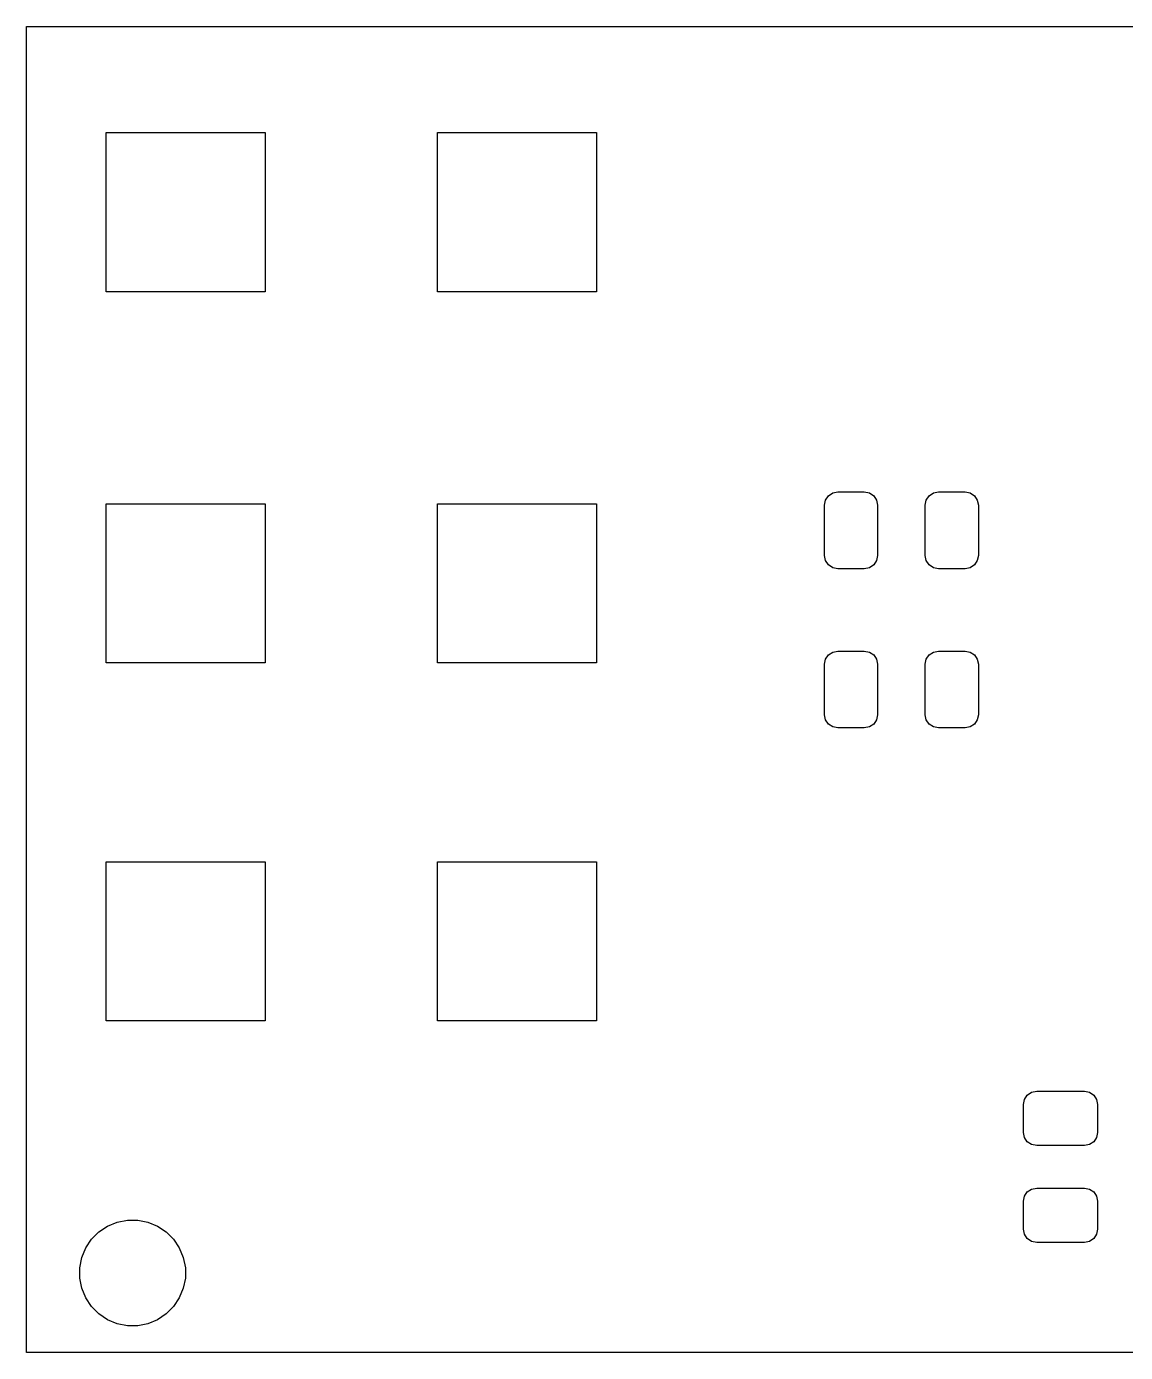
# Model space of a CAD drawing. Extents: x 0 to 42.5, y 0 to 25.
# Drawn here: x 0 to 20.72, y 0 to 25 of the extents above; entities that cross this region are included whole.
import ezdxf

# ---------------------------------------------------------------- set-up
doc = ezdxf.new("R2010")
doc.units = 0
doc.layers.add('BLACK', color=7, linetype='CONTINUOUS')
doc.layers.add('WHITE', color=7, linetype='CONTINUOUS')

msp = doc.modelspace()

# ---------------------------------------------------------------- linework, layer by layer
at = {"layer": 'BLACK', "linetype": 'CONTINUOUS'}
for p, q in [((1.5, 20), (1.5, 23)), ((1.5, 23), (4.5, 23)), ((4.5, 23), (4.5, 20)), ((7.75, 20), (7.75, 23)), ((7.75, 23), (10.75, 23)), ((10.75, 23), (10.75, 20)), ((4.5, 20), (1.5, 20)), ((10.75, 20), (7.75, 20)), ((1.5, 13), (1.5, 16)), ((1.5, 16), (4.5, 16)), ((4.5, 16), (4.5, 13)), ((7.75, 13), (7.75, 16)), ((7.75, 16), (10.75, 16)), ((10.75, 16), (10.75, 13)), ((15.05, 15.975), (15.06903, 16.070671)), ((15.06903, 16.070671), (15.123223, 16.151777)), ((15.123223, 16.151777), (15.204329, 16.20597)), ((15.204329, 16.20597), (15.3, 16.225)), ((15.3, 16.225), (15.8, 16.225)), ((15.8, 16.225), (15.895671, 16.20597)), ((15.895671, 16.20597), (15.976777, 16.151777)), ((15.976777, 16.151777), (16.03097, 16.070671)), ((16.03097, 16.070671), (16.05, 15.975)), ((16.95, 15.975), (16.96903, 16.070671)), ((16.96903, 16.070671), (17.023223, 16.151777)), ((17.023223, 16.151777), (17.104329, 16.20597)), ((17.104329, 16.20597), (17.2, 16.225)), ((17.2, 16.225), (17.7, 16.225)), ((17.7, 16.225), (17.795671, 16.20597)), ((17.795671, 16.20597), (17.876777, 16.151777)), ((17.876777, 16.151777), (17.93097, 16.070671)), ((17.93097, 16.070671), (17.95, 15.975)), ((15.05, 15.025), (15.05, 15.975)), ((16.05, 15.975), (16.05, 15.025)), ((16.95, 15.025), (16.95, 15.975)), ((17.95, 15.975), (17.95, 15.025)), ((15.06903, 14.929329), (15.05, 15.025)), ((16.05, 15.025), (16.03097, 14.929329)), ((16.96903, 14.929329), (16.95, 15.025)), ((17.95, 15.025), (17.93097, 14.929329)), ((15.123223, 14.848223), (15.06903, 14.929329)), ((15.204329, 14.79403), (15.123223, 14.848223)), ((15.3, 14.775), (15.204329, 14.79403)), ((15.8, 14.775), (15.3, 14.775)), ((15.895671, 14.79403), (15.8, 14.775)), ((15.976777, 14.848223), (15.895671, 14.79403)), ((16.03097, 14.929329), (15.976777, 14.848223)), ((17.023223, 14.848223), (16.96903, 14.929329)), ((17.104329, 14.79403), (17.023223, 14.848223)), ((17.2, 14.775), (17.104329, 14.79403)), ((17.7, 14.775), (17.2, 14.775)), ((17.795671, 14.79403), (17.7, 14.775)), ((17.876777, 14.848223), (17.795671, 14.79403)), ((17.93097, 14.929329), (17.876777, 14.848223)), ((4.5, 13), (1.5, 13)), ((10.75, 13), (7.75, 13)), ((15.05, 12.975), (15.06903, 13.070671)), ((15.06903, 13.070671), (15.123223, 13.151777)), ((15.123223, 13.151777), (15.204329, 13.20597)), ((15.204329, 13.20597), (15.3, 13.225)), ((15.3, 13.225), (15.8, 13.225)), ((15.8, 13.225), (15.895671, 13.20597)), ((15.895671, 13.20597), (15.976777, 13.151777)), ((15.976777, 13.151777), (16.03097, 13.070671)), ((16.03097, 13.070671), (16.05, 12.975)), ((16.95, 12.975), (16.96903, 13.070671)), ((16.96903, 13.070671), (17.023223, 13.151777)), ((17.023223, 13.151777), (17.104329, 13.20597)), ((17.104329, 13.20597), (17.2, 13.225)), ((17.2, 13.225), (17.7, 13.225)), ((17.7, 13.225), (17.795671, 13.20597)), ((17.795671, 13.20597), (17.876777, 13.151777)), ((17.876777, 13.151777), (17.93097, 13.070671)), ((17.93097, 13.070671), (17.95, 12.975)), ((15.05, 12.025), (15.05, 12.975)), ((16.05, 12.975), (16.05, 12.025)), ((16.95, 12.025), (16.95, 12.975)), ((17.95, 12.975), (17.95, 12.025)), ((15.06903, 11.929329), (15.05, 12.025)), ((16.05, 12.025), (16.03097, 11.929329)), ((16.96903, 11.929329), (16.95, 12.025)), ((17.95, 12.025), (17.93097, 11.929329)), ((15.123223, 11.848223), (15.06903, 11.929329)), ((15.204329, 11.79403), (15.123223, 11.848223)), ((15.3, 11.775), (15.204329, 11.79403)), ((15.8, 11.775), (15.3, 11.775)), ((15.895671, 11.79403), (15.8, 11.775)), ((15.976777, 11.848223), (15.895671, 11.79403)), ((16.03097, 11.929329), (15.976777, 11.848223)), ((17.023223, 11.848223), (16.96903, 11.929329)), ((17.104329, 11.79403), (17.023223, 11.848223)), ((17.2, 11.775), (17.104329, 11.79403)), ((17.7, 11.775), (17.2, 11.775)), ((17.795671, 11.79403), (17.7, 11.775)), ((17.876777, 11.848223), (17.795671, 11.79403)), ((17.93097, 11.929329), (17.876777, 11.848223)), ((1.5, 6.25), (1.5, 9.25)), ((1.5, 9.25), (4.5, 9.25)), ((4.5, 9.25), (4.5, 6.25)), ((7.75, 6.25), (7.75, 9.25)), ((7.75, 9.25), (10.75, 9.25)), ((10.75, 9.25), (10.75, 6.25)), ((4.5, 6.25), (1.5, 6.25)), ((10.75, 6.25), (7.75, 6.25)), ((18.8, 4.675), (18.81903, 4.770671)), ((18.81903, 4.770671), (18.873223, 4.851777)), ((18.873223, 4.851777), (18.954329, 4.90597)), ((18.954329, 4.90597), (19.05, 4.925)), ((19.05, 4.925), (19.95, 4.925)), ((19.95, 4.925), (20.045671, 4.90597)), ((20.045671, 4.90597), (20.126777, 4.851777)), ((20.126777, 4.851777), (20.18097, 4.770671)), ((20.18097, 4.770671), (20.2, 4.675)), ((18.8, 4.15), (18.8, 4.675)), ((20.2, 4.675), (20.2, 4.15)), ((18.81903, 4.054329), (18.8, 4.15)), ((18.873223, 3.973223), (18.81903, 4.054329)), ((20.18097, 4.054329), (20.126777, 3.973223)), ((20.2, 4.15), (20.18097, 4.054329)), ((18.954329, 3.91903), (18.873223, 3.973223)), ((19.05, 3.9), (18.954329, 3.91903)), ((19.95, 3.9), (19.05, 3.9)), ((20.045671, 3.91903), (19.95, 3.9)), ((20.126777, 3.973223), (20.045671, 3.91903)), ((18.81903, 2.945671), (18.873223, 3.026777)), ((18.873223, 3.026777), (18.954329, 3.08097)), ((18.954329, 3.08097), (19.05, 3.1)), ((19.05, 3.1), (19.95, 3.1)), ((19.95, 3.1), (20.045671, 3.08097)), ((20.045671, 3.08097), (20.126777, 3.026777)), ((20.126777, 3.026777), (20.18097, 2.945671)), ((18.8, 2.85), (18.81903, 2.945671)), ((18.8, 2.325), (18.8, 2.85)), ((20.18097, 2.945671), (20.2, 2.85)), ((20.2, 2.85), (20.2, 2.325)), ((1.22699, 2.134393), (1.365607, 2.27301)), ((1.365607, 2.27301), (1.528603, 2.381921)), ((1.528603, 2.381921), (1.709715, 2.45694)), ((1.709715, 2.45694), (1.901983, 2.495185)), ((1.901983, 2.495185), (2.098017, 2.495185)), ((2.098017, 2.495185), (2.290285, 2.45694)), ((2.290285, 2.45694), (2.471397, 2.381921)), ((2.471397, 2.381921), (2.634393, 2.27301)), ((2.634393, 2.27301), (2.77301, 2.134393)), ((18.81903, 2.229329), (18.8, 2.325)), ((20.2, 2.325), (20.18097, 2.229329)), ((1.118079, 1.971397), (1.22699, 2.134393)), ((2.77301, 2.134393), (2.881921, 1.971397)), ((18.873223, 2.148223), (18.81903, 2.229329)), ((18.954329, 2.09403), (18.873223, 2.148223)), ((19.05, 2.075), (18.954329, 2.09403)), ((19.95, 2.075), (19.05, 2.075)), ((20.045671, 2.09403), (19.95, 2.075)), ((20.126777, 2.148223), (20.045671, 2.09403)), ((20.18097, 2.229329), (20.126777, 2.148223)), ((1.004815, 1.598017), (1.04306, 1.790285)), ((1.04306, 1.790285), (1.118079, 1.971397)), ((2.881921, 1.971397), (2.95694, 1.790285)), ((2.95694, 1.790285), (2.995185, 1.598017)), ((1.004815, 1.401983), (1.004815, 1.598017)), ((2.995185, 1.598017), (2.995185, 1.401983)), ((1.04306, 1.209715), (1.004815, 1.401983)), ((2.995185, 1.401983), (2.95694, 1.209715)), ((1.118079, 1.028603), (1.04306, 1.209715)), ((1.22699, 0.865607), (1.118079, 1.028603)), ((2.881921, 1.028603), (2.77301, 0.865607)), ((2.95694, 1.209715), (2.881921, 1.028603)), ((1.365607, 0.72699), (1.22699, 0.865607)), ((2.77301, 0.865607), (2.634393, 0.72699)), ((1.528603, 0.618079), (1.365607, 0.72699)), ((1.709715, 0.54306), (1.528603, 0.618079)), ((1.901983, 0.504815), (1.709715, 0.54306)), ((2.098017, 0.504815), (1.901983, 0.504815)), ((2.290285, 0.54306), (2.098017, 0.504815)), ((2.471397, 0.618079), (2.290285, 0.54306)), ((2.634393, 0.72699), (2.471397, 0.618079))]:
    msp.add_line(p, q, dxfattribs=at)
at = {"layer": 'WHITE', "linetype": 'CONTINUOUS'}
for p, q in [((0, 25), (42.5, 25)), ((0, 0), (0, 25)), ((42.5, 0), (0, 0))]:
    msp.add_line(p, q, dxfattribs=at)

doc.saveas('drawing.dxf')
